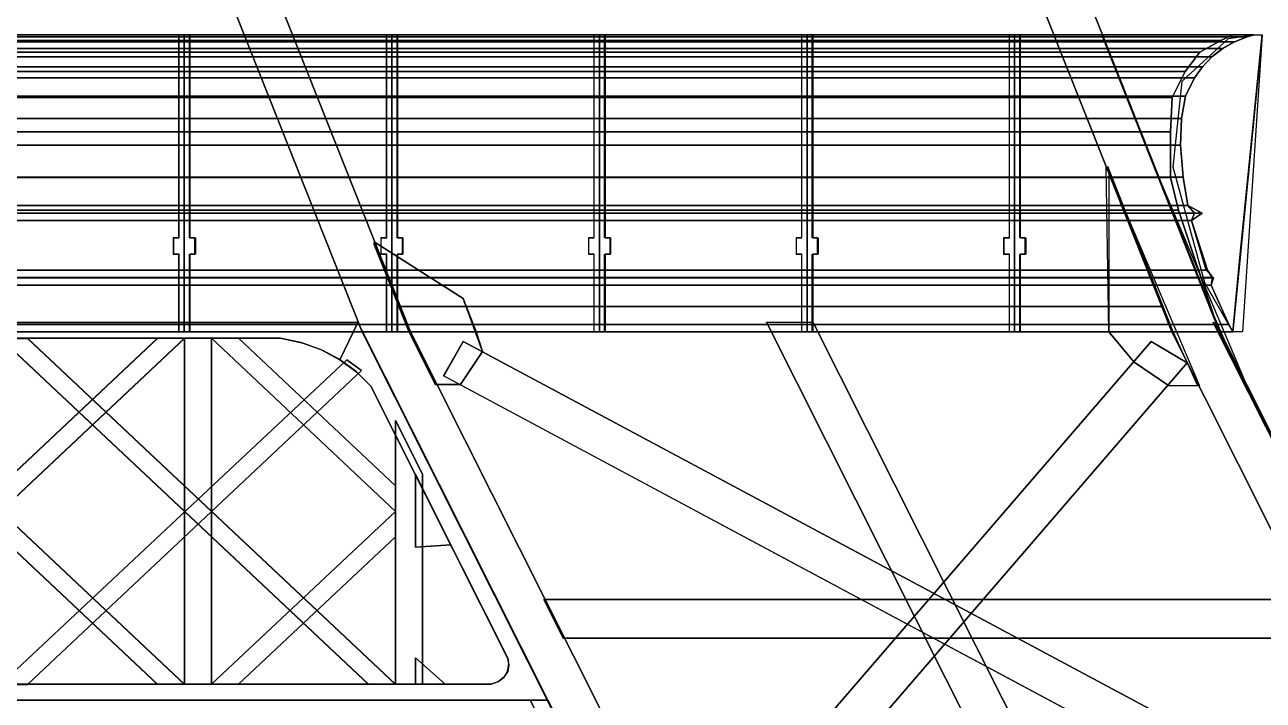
# Model space of a CAD drawing. Extents: x -24 to 24, y 14 to 139.
# Drawn here: x 4.89 to 13.92, y 30.34 to 35.27 of the extents above; entities that cross this region are included whole.
import ezdxf

# ---------------------------------------------------------------- set-up
doc = ezdxf.new("R2010")
doc.units = 0

msp = doc.modelspace()

# ---------------------------------------------------------------- linework, layer by layer
at = {"layer": 'sssss', "color": 253}
for points in [[(6.0148, 33.7153, -13.7687), (5.9755, 33.7153, -13.7687), (5.9755, 33.5978, -13.7571), (6.0148, 33.5978, -13.7571), (6.0148, 33.0315, -13.7028), (6.0936, 33.0317, -13.7029), (6.0936, 33.5978, -13.7571), (6.133, 33.5978, -13.7571), (6.133, 33.7153, -13.7687), (6.0936, 33.7153, -13.7687), (6.0936, 35.1969, -13.9163), (6.0148, 35.1969, -13.9163)], [(6.0972, 33.7153, 13.7687), (6.1366, 33.7153, 13.7687), (6.1366, 33.5978, 13.7571), (6.0972, 33.5978, 13.7571), (6.0972, 33.0315, 13.7028), (6.0184, 33.0317, 13.7029), (6.0184, 33.5978, 13.7571), (5.979, 33.5978, 13.7571), (5.979, 33.7153, 13.7687), (6.0184, 33.7153, 13.7687), (6.0184, 35.1969, 13.9163), (6.0972, 35.1969, 13.9163)], [(6.0559, 33.0315, 13.7028), (6.0559, 33.3874, 13.4993), (6.0559, 34.2324, 13.2677), (6.0559, 34.8591, 13.3342), (6.0559, 35.1704, 13.6727), (6.0559, 35.1969, 13.8556), (6.0559, 35.1969, 13.9164)], [(6.0561, 33.0315, -13.7028), (6.0561, 33.3874, -13.4993), (6.0561, 34.2324, -13.2677), (6.0561, 34.8591, -13.3342), (6.0561, 35.1704, -13.6727), (6.0561, 35.1968, -13.8556), (6.0561, 35.1968, -13.9164)], [(7.5288, 33.7153, -13.7687), (7.4895, 33.7153, -13.7687), (7.4895, 33.5978, -13.7571), (7.5288, 33.5978, -13.7571), (7.5288, 33.0315, -13.7028), (7.6076, 33.0317, -13.7029), (7.6076, 33.5978, -13.7571), (7.647, 33.5978, -13.7571), (7.647, 33.7153, -13.7687), (7.6076, 33.7153, -13.7687), (7.6076, 35.1969, -13.9163), (7.5288, 35.1969, -13.9163)], [(7.6112, 33.7153, 13.7687), (7.6506, 33.7153, 13.7687), (7.6506, 33.5978, 13.7571), (7.6112, 33.5978, 13.7571), (7.6112, 33.0315, 13.7028), (7.5324, 33.0317, 13.7029), (7.5324, 33.5978, 13.7571), (7.493, 33.5978, 13.7571), (7.493, 33.7153, 13.7687), (7.5324, 33.7153, 13.7687), (7.5324, 35.1969, 13.9163), (7.6112, 35.1969, 13.9163)], [(7.5699, 33.0315, 13.7028), (7.5699, 33.3874, 13.4993), (7.5699, 34.2324, 13.2677), (7.5699, 34.8591, 13.3342), (7.5699, 35.1704, 13.6727), (7.5699, 35.1969, 13.8556), (7.5699, 35.1969, 13.9164)], [(7.5701, 33.0315, -13.7028), (7.5701, 33.3874, -13.4993), (7.5701, 34.2324, -13.2677), (7.5701, 34.8591, -13.3342), (7.5701, 35.1704, -13.6727), (7.5701, 35.1968, -13.8556), (7.5701, 35.1968, -13.9164)], [(9.0428, 33.7153, -13.7687), (9.0035, 33.7153, -13.7687), (9.0035, 33.5978, -13.7571), (9.0428, 33.5978, -13.7571), (9.0428, 33.0315, -13.7028), (9.1216, 33.0317, -13.7029), (9.1216, 33.5978, -13.7571), (9.161, 33.5978, -13.7571), (9.161, 33.7153, -13.7687), (9.1216, 33.7153, -13.7687), (9.1216, 35.1969, -13.9163), (9.0428, 35.1969, -13.9163)], [(9.1252, 33.7153, 13.7687), (9.1646, 33.7153, 13.7687), (9.1646, 33.5978, 13.7571), (9.1252, 33.5978, 13.7571), (9.1252, 33.0315, 13.7028), (9.0464, 33.0317, 13.7029), (9.0464, 33.5978, 13.7571), (9.007, 33.5978, 13.7571), (9.007, 33.7153, 13.7687), (9.0464, 33.7153, 13.7687), (9.0464, 35.1969, 13.9163), (9.1252, 35.1969, 13.9163)], [(9.0839, 33.0315, 13.7028), (9.0839, 33.3874, 13.4993), (9.0839, 34.2324, 13.2677), (9.0839, 34.8591, 13.3342), (9.0839, 35.1704, 13.6727), (9.0839, 35.1969, 13.8556), (9.0839, 35.1969, 13.9164)], [(9.0841, 33.0315, -13.7028), (9.0841, 33.3874, -13.4993), (9.0841, 34.2324, -13.2677), (9.0841, 34.8591, -13.3342), (9.0841, 35.1704, -13.6727), (9.0841, 35.1968, -13.8556), (9.0841, 35.1968, -13.9164)], [(10.5568, 33.7153, -13.7687), (10.5175, 33.7153, -13.7687), (10.5175, 33.5978, -13.7571), (10.5568, 33.5978, -13.7571), (10.5568, 33.0315, -13.7028), (10.6356, 33.0317, -13.7029), (10.6356, 33.5978, -13.7571), (10.675, 33.5978, -13.7571), (10.675, 33.7153, -13.7687), (10.6356, 33.7153, -13.7687), (10.6356, 35.1969, -13.9163), (10.5568, 35.1969, -13.9163)], [(10.6392, 33.7153, 13.7687), (10.6786, 33.7153, 13.7687), (10.6786, 33.5978, 13.7571), (10.6392, 33.5978, 13.7571), (10.6392, 33.0315, 13.7028), (10.5604, 33.0317, 13.7029), (10.5604, 33.5978, 13.7571), (10.521, 33.5978, 13.7571), (10.521, 33.7153, 13.7687), (10.5604, 33.7153, 13.7687), (10.5604, 35.1969, 13.9163), (10.6392, 35.1969, 13.9163)], [(10.5979, 33.0315, 13.7028), (10.5979, 33.3874, 13.4993), (10.5979, 34.2324, 13.2677), (10.5979, 34.8591, 13.3342), (10.5979, 35.1704, 13.6727), (10.5979, 35.1969, 13.8556), (10.5979, 35.1969, 13.9164)], [(10.5981, 33.0315, -13.7028), (10.5981, 33.3874, -13.4993), (10.5981, 34.2324, -13.2677), (10.5981, 34.8591, -13.3342), (10.5981, 35.1704, -13.6727), (10.5981, 35.1968, -13.8556), (10.5981, 35.1968, -13.9164)], [(12.0708, 33.7153, -13.7687), (12.0315, 33.7153, -13.7687), (12.0315, 33.5978, -13.7571), (12.0708, 33.5978, -13.7571), (12.0708, 33.0315, -13.7028), (12.1496, 33.0317, -13.7029), (12.1496, 33.5978, -13.7571), (12.189, 33.5978, -13.7571), (12.189, 33.7153, -13.7687), (12.1496, 33.7153, -13.7687), (12.1496, 35.1969, -13.9163), (12.0708, 35.1969, -13.9163)], [(12.1532, 33.7153, 13.7687), (12.1926, 33.7153, 13.7687), (12.1926, 33.5978, 13.7571), (12.1532, 33.5978, 13.7571), (12.1532, 33.0315, 13.7028), (12.0744, 33.0317, 13.7029), (12.0744, 33.5978, 13.7571), (12.035, 33.5978, 13.7571), (12.035, 33.7153, 13.7687), (12.0744, 33.7153, 13.7687), (12.0744, 35.1969, 13.9163), (12.1532, 35.1969, 13.9163)], [(12.1119, 33.0315, 13.7028), (12.1119, 33.3874, 13.4993), (12.1119, 34.2324, 13.2677), (12.1119, 34.8591, 13.3342), (12.1119, 35.1704, 13.6727), (12.1119, 35.1969, 13.8556), (12.1119, 35.1969, 13.9164)], [(12.1121, 33.0315, -13.7028), (12.1121, 33.3874, -13.4993), (12.1121, 34.2324, -13.2677), (12.1121, 34.8591, -13.3342), (12.1121, 35.1704, -13.6727), (12.1121, 35.1968, -13.8556), (12.1121, 35.1968, -13.9164)], [(13.424, 33.8972, -13.4804), (13.3739, 33.9512, -13.3747), (13.3419, 34.1599, -13.3421), (13.3213, 34.3931, -13.3214), (13.3287, 34.5876, -13.3289), (13.3582, 34.7503, -13.3585), (13.4232, 34.8843, -13.4232), (13.4815, 34.9648, -13.4817), (13.5507, 35.0362, -13.5508), (13.6291, 35.0973, -13.629), (13.7154, 35.1467, -13.7157), (13.8078, 35.1834, -13.8079), (13.8556, 35.1969, -13.8558), (13.7028, 35.1969, -13.7012), (13.6163, 35.1548, -13.6165), (13.4618, 35.0716, -13.462), (13.3548, 34.929, -13.355), (13.2597, 34.7389, -13.2599), (13.2479, 34.4894, -13.248), (13.2479, 34.1566, -13.248), (13.3073, 33.919, -13.3075), (13.6044, 33.0315, -13.6042), (13.7028, 33.0315, -13.703), (13.6751, 33.0845, -13.674), (13.5455, 33.3708, -13.5457), (13.5632, 33.4259, -13.5539), (13.5077, 33.4806, -13.5189), (13.4016, 33.843, -13.402)], [(13.3419, 34.1599, 13.3421), (13.3213, 34.3931, 13.3214), (13.3287, 34.5876, 13.3289), (13.3582, 34.7503, 13.3585), (13.4232, 34.8843, 13.4232), (13.4815, 34.9648, 13.4817), (13.5507, 35.0362, 13.5508), (13.6291, 35.0973, 13.629), (13.7154, 35.1467, 13.7157), (13.8078, 35.1834, 13.8079), (13.8556, 35.1969, 13.8558), (13.7028, 35.1969, 13.7012), (13.6163, 35.1548, 13.6165), (13.4618, 35.0716, 13.462), (13.3548, 34.929, 13.355), (13.2597, 34.7389, 13.2599), (13.2479, 34.4894, 13.248), (13.2479, 34.1566, 13.248), (13.3073, 33.919, 13.3075), (13.6044, 33.0315, 13.6042), (13.7028, 33.0315, 13.703), (13.6751, 33.0845, 13.674), (13.5455, 33.3708, 13.5457), (13.5632, 33.4259, 13.5539), (13.5077, 33.4806, 13.5189), (13.4016, 33.843, 13.402), (13.424, 33.8972, 13.4804), (13.3739, 33.9512, 13.3747)], [(13.3419, 34.1599, 0), (13.3213, 34.3931, 0), (13.3287, 34.5876, 0), (13.3582, 34.7503, 0), (13.4232, 34.8843, 0), (13.4815, 34.9648, 0), (13.5507, 35.0362, 0), (13.6291, 35.0973, 0), (13.7154, 35.1467, 0), (13.8078, 35.1834, 0), (13.8556, 35.1969, 0), (13.7028, 35.1969, 0), (13.6163, 35.1548, 0), (13.4618, 35.0716, 0), (13.3548, 34.929, 0), (13.2597, 34.7389, 0), (13.2479, 34.4894, 0), (13.2479, 34.1566, 0), (13.3073, 33.919, 0), (13.6044, 33.0315, 0), (13.7028, 33.0315, 0), (13.6751, 33.0845, 0), (13.5455, 33.3708, 0), (13.5632, 33.4259, 0), (13.5077, 33.4806, 0), (13.4016, 33.843, 0), (13.424, 33.8972, 0), (13.3739, 33.9512, 0)], [(13.424, 33.8972, 0), (13.4016, 33.843, 0), (13.5077, 33.4806, 0), (13.5632, 33.4259, 0), (13.5455, 33.3708, 0), (13.6751, 33.0845, 0), (13.7028, 33.0315, 0), (13.6044, 33.0315, 0), (13.3073, 33.919, 0), (13.2479, 34.1566, 0), (13.2479, 34.4894, 0), (13.2597, 34.7389, 0), (13.3548, 34.929, 0), (13.4618, 35.0716, 0), (13.6163, 35.1548, 0), (13.7028, 35.1969, 0), (13.8556, 35.1969, 0), (13.8078, 35.1834, 0), (13.7154, 35.1467, 0), (13.6291, 35.0973, 0), (13.5507, 35.0362, 0), (13.4815, 34.9648, 0), (13.4232, 34.8843, 0), (13.3582, 34.7503, 0), (13.3287, 34.5876, 0), (13.3213, 34.3931, 0), (13.3419, 34.1599, 0), (13.3739, 33.9512, 0)], [(13.4804, 33.8972, 13.424), (13.3747, 33.9512, 13.3739), (13.3421, 34.1599, 13.3419), (13.3214, 34.3931, 13.3213), (13.3289, 34.5877, 13.3287), (13.3585, 34.7503, 13.3582), (13.4232, 34.8843, 13.4232), (13.4817, 34.9648, 13.4815), (13.5508, 35.0362, 13.5507), (13.629, 35.0973, 13.6291), (13.7157, 35.1467, 13.7154), (13.8079, 35.1834, 13.8078), (13.8558, 35.1969, 13.8556), (13.7012, 35.1969, 13.7028), (13.6165, 35.1548, 13.6163), (13.462, 35.0716, 13.4618), (13.355, 34.929, 13.3548), (13.2599, 34.7389, 13.2597), (13.248, 34.4894, 13.2479), (13.248, 34.1566, 13.2479), (13.3075, 33.919, 13.3073), (13.6042, 33.0315, 13.6044), (13.703, 33.0315, 13.7028), (13.674, 33.0845, 13.6751), (13.5457, 33.3708, 13.5455), (13.5539, 33.426, 13.5632), (13.5189, 33.4806, 13.5077), (13.4019, 33.843, 13.4016)], [(13.3421, 34.1599, -13.3419), (13.3214, 34.3931, -13.3213), (13.3289, 34.5876, -13.3287), (13.3585, 34.7503, -13.3582), (13.4232, 34.8843, -13.4232), (13.4817, 34.9648, -13.4815), (13.5508, 35.0362, -13.5507), (13.629, 35.0973, -13.6291), (13.7157, 35.1466, -13.7154), (13.8079, 35.1834, -13.8078), (13.8558, 35.1968, -13.8556), (13.7012, 35.1968, -13.7028), (13.6165, 35.1548, -13.6163), (13.462, 35.0716, -13.4618), (13.355, 34.929, -13.3548), (13.2599, 34.7389, -13.2597), (13.248, 34.4894, -13.2479), (13.248, 34.1566, -13.2479), (13.3075, 33.919, -13.3073), (13.6042, 33.0315, -13.6044), (13.703, 33.0315, -13.7028), (13.674, 33.0845, -13.6751), (13.5457, 33.3708, -13.5455), (13.5539, 33.4259, -13.5632), (13.5189, 33.4806, -13.5077), (13.4019, 33.843, -13.4016), (13.4804, 33.8971, -13.424), (13.3747, 33.9512, -13.3739)], [(13.7028, 33.0315, -7.5699), (13.4993, 33.3874, -7.5699), (13.2677, 34.2324, -7.5699), (13.3342, 34.8591, -7.5699), (13.6727, 35.1704, -7.5699), (13.8556, 35.1969, -7.5699), (13.9164, 35.1969, -7.5699)], [(13.7028, 33.0315, -6.0559), (13.4993, 33.3874, -6.0559), (13.2677, 34.2324, -6.0559), (13.3342, 34.8591, -6.0559), (13.6727, 35.1704, -6.0559), (13.8556, 35.1969, -6.0559), (13.9164, 35.1969, -6.0559)], [(13.7028, 33.0315, -4.5419), (13.4993, 33.3874, -4.5419), (13.2677, 34.2324, -4.5419), (13.3342, 34.8591, -4.5419), (13.6727, 35.1704, -4.5419), (13.8556, 35.1969, -4.5419), (13.9164, 35.1969, -4.5419)], [(13.7028, 33.0315, -3.0279), (13.4993, 33.3874, -3.0279), (13.2677, 34.2324, -3.0279), (13.3342, 34.8591, -3.0279), (13.6727, 35.1704, -3.0279), (13.8556, 35.1969, -3.0279), (13.9164, 35.1969, -3.0279)], [(13.7028, 33.0315, -1.5139), (13.4993, 33.3874, -1.5139), (13.2677, 34.2324, -1.5139), (13.3342, 34.8591, -1.5139), (13.6727, 35.1704, -1.5139), (13.8556, 35.1969, -1.5139), (13.9164, 35.1969, -1.5139)], [(13.7028, 33.0315, 0.0001), (13.4993, 33.3874, 0.0001), (13.2677, 34.2324, 0.0001), (13.3342, 34.8591, 0.0001), (13.6727, 35.1704, 0.0001), (13.8556, 35.1969, 0.0001), (13.9164, 35.1969, 0.0001)], [(13.7028, 33.0315, 1.5141), (13.4993, 33.3874, 1.5141), (13.2677, 34.2324, 1.5141), (13.3342, 34.8591, 1.5141), (13.6727, 35.1704, 1.5141), (13.8556, 35.1969, 1.5141), (13.9164, 35.1969, 1.5141)], [(13.7028, 33.0315, 3.0281), (13.4993, 33.3874, 3.0281), (13.2677, 34.2324, 3.0281), (13.3342, 34.8591, 3.0281), (13.6727, 35.1704, 3.0281), (13.8556, 35.1969, 3.0281), (13.9164, 35.1969, 3.0281)], [(13.7028, 33.0315, 4.5421), (13.4993, 33.3874, 4.5421), (13.2677, 34.2324, 4.5421), (13.3342, 34.8591, 4.5421), (13.6727, 35.1704, 4.5421), (13.8556, 35.1969, 4.5421), (13.9164, 35.1969, 4.5421)], [(13.7028, 33.0315, 6.0561), (13.4993, 33.3874, 6.0561), (13.2677, 34.2324, 6.0561), (13.3342, 34.8591, 6.0561), (13.6727, 35.1704, 6.0561), (13.8556, 35.1969, 6.0561), (13.9164, 35.1969, 6.0561)], [(13.7028, 33.0315, 7.5701), (13.4993, 33.3874, 7.5701), (13.2677, 34.2324, 7.5701), (13.3342, 34.8591, 7.5701), (13.6727, 35.1704, 7.5701), (13.8556, 35.1969, 7.5701), (13.9164, 35.1969, 7.5701)], [(13.7028, 33.0315, 9.0841), (13.4993, 33.3874, 9.0841), (13.2677, 34.2324, 9.0841), (13.3342, 34.8591, 9.0841), (13.6727, 35.1704, 9.0841), (13.8556, 35.1969, 9.0841), (13.9164, 35.1969, 9.0841)], [(13.7028, 33.0315, 10.5981), (13.4993, 33.3874, 10.5981), (13.2677, 34.2324, 10.5981), (13.3342, 34.8591, 10.5981), (13.6727, 35.1704, 10.5981), (13.8556, 35.1969, 10.5981), (13.9164, 35.1969, 10.5981)], [(13.7028, 33.0315, 12.1121), (13.4993, 33.3874, 12.1121), (13.2677, 34.2324, 12.1121), (13.3342, 34.8591, 12.1121), (13.6727, 35.1704, 12.1121), (13.8556, 35.1969, 12.1121), (13.9164, 35.1969, 12.1121)], [(13.7028, 33.0315, -12.1119), (13.4993, 33.3874, -12.1119), (13.2677, 34.2324, -12.1119), (13.3342, 34.8591, -12.1119), (13.6727, 35.1704, -12.1119), (13.8556, 35.1969, -12.1119), (13.9164, 35.1969, -12.1119)], [(13.7028, 33.0315, -10.5979), (13.4993, 33.3874, -10.5979), (13.2677, 34.2324, -10.5979), (13.3342, 34.8591, -10.5979), (13.6727, 35.1704, -10.5979), (13.8556, 35.1969, -10.5979), (13.9164, 35.1969, -10.5979)], [(13.7028, 33.0315, -9.0839), (13.4993, 33.3874, -9.0839), (13.2677, 34.2324, -9.0839), (13.3342, 34.8591, -9.0839), (13.6727, 35.1704, -9.0839), (13.8556, 35.1969, -9.0839), (13.9164, 35.1969, -9.0839)], [(13.7687, 33.7153, 10.5568), (13.7687, 33.7153, 10.5175), (13.7571, 33.5978, 10.5175), (13.7571, 33.5978, 10.5568), (13.7028, 33.0315, 10.5568), (13.7029, 33.0317, 10.6356), (13.7571, 33.5978, 10.6356), (13.7571, 33.5978, 10.675), (13.7687, 33.7153, 10.675), (13.7687, 33.7153, 10.6356), (13.9163, 35.1969, 10.6356), (13.9163, 35.1969, 10.5568)], [(13.7687, 33.7153, 12.0708), (13.7687, 33.7153, 12.0315), (13.7571, 33.5978, 12.0315), (13.7571, 33.5978, 12.0708), (13.7028, 33.0315, 12.0708), (13.7029, 33.0317, 12.1496), (13.7571, 33.5978, 12.1496), (13.7571, 33.5978, 12.189), (13.7687, 33.7153, 12.189), (13.7687, 33.7153, 12.1496), (13.9163, 35.1969, 12.1496), (13.9163, 35.1969, 12.0708)], [(13.7687, 33.7153, -7.6112), (13.7687, 33.7153, -7.6506), (13.7571, 33.5978, -7.6506), (13.7571, 33.5978, -7.6112), (13.7028, 33.0315, -7.6112), (13.7029, 33.0317, -7.5324), (13.7571, 33.5978, -7.5324), (13.7571, 33.5978, -7.493), (13.7687, 33.7153, -7.493), (13.7687, 33.7153, -7.5324), (13.9163, 35.1969, -7.5324), (13.9163, 35.1969, -7.6112)], [(13.7687, 33.7153, -6.0972), (13.7687, 33.7153, -6.1366), (13.7571, 33.5978, -6.1366), (13.7571, 33.5978, -6.0972), (13.7028, 33.0315, -6.0972), (13.7029, 33.0317, -6.0184), (13.7571, 33.5978, -6.0184), (13.7571, 33.5978, -5.979), (13.7687, 33.7153, -5.979), (13.7687, 33.7153, -6.0184), (13.9163, 35.1969, -6.0184), (13.9163, 35.1969, -6.0972)], [(13.7687, 33.7153, -4.5832), (13.7687, 33.7153, -4.6226), (13.7571, 33.5978, -4.6226), (13.7571, 33.5978, -4.5832), (13.7028, 33.0315, -4.5832), (13.7029, 33.0317, -4.5044), (13.7571, 33.5978, -4.5044), (13.7571, 33.5978, -4.465), (13.7687, 33.7153, -4.465), (13.7687, 33.7153, -4.5044), (13.9163, 35.1969, -4.5044), (13.9163, 35.1969, -4.5832)], [(13.7687, 33.7153, -3.0692), (13.7687, 33.7153, -3.1085), (13.7571, 33.5978, -3.1085), (13.7571, 33.5978, -3.0692), (13.7028, 33.0315, -3.0692), (13.7029, 33.0317, -2.9904), (13.7571, 33.5978, -2.9904), (13.7571, 33.5978, -2.951), (13.7687, 33.7153, -2.951), (13.7687, 33.7153, -2.9904), (13.9163, 35.1969, -2.9904), (13.9163, 35.1969, -3.0692)], [(13.7687, 33.7153, -1.5552), (13.7687, 33.7153, -1.5945), (13.7571, 33.5978, -1.5945), (13.7571, 33.5978, -1.5552), (13.7028, 33.0315, -1.5552), (13.7029, 33.0317, -1.4764), (13.7571, 33.5978, -1.4764), (13.7571, 33.5978, -1.437), (13.7687, 33.7153, -1.437), (13.7687, 33.7153, -1.4764), (13.9163, 35.1969, -1.4764), (13.9163, 35.1969, -1.5552)], [(13.7687, 33.7153, -0.0412), (13.7687, 33.7153, -0.0805), (13.7571, 33.5978, -0.0805), (13.7571, 33.5978, -0.0412), (13.7028, 33.0315, -0.0412), (13.7029, 33.0317, 0.0376), (13.7571, 33.5978, 0.0376), (13.7571, 33.5978, 0.077), (13.7687, 33.7153, 0.077), (13.7687, 33.7153, 0.0376), (13.9163, 35.1969, 0.0376), (13.9163, 35.1969, -0.0412)], [(13.7687, 33.7153, 1.4728), (13.7687, 33.7153, 1.4335), (13.7571, 33.5978, 1.4335), (13.7571, 33.5978, 1.4728), (13.7028, 33.0315, 1.4728), (13.7029, 33.0317, 1.5516), (13.7571, 33.5978, 1.5516), (13.7571, 33.5978, 1.591), (13.7687, 33.7153, 1.591), (13.7687, 33.7153, 1.5516), (13.9163, 35.1969, 1.5516), (13.9163, 35.1969, 1.4728)], [(13.7687, 33.7153, 2.9868), (13.7687, 33.7153, 2.9475), (13.7571, 33.5978, 2.9475), (13.7571, 33.5978, 2.9868), (13.7028, 33.0315, 2.9868), (13.7029, 33.0317, 3.0656), (13.7571, 33.5978, 3.0656), (13.7571, 33.5978, 3.105), (13.7687, 33.7153, 3.105), (13.7687, 33.7153, 3.0656), (13.9163, 35.1969, 3.0656), (13.9163, 35.1969, 2.9868)], [(13.7687, 33.7153, 4.5008), (13.7687, 33.7153, 4.4615), (13.7571, 33.5978, 4.4615), (13.7571, 33.5978, 4.5008), (13.7028, 33.0315, 4.5008), (13.7029, 33.0317, 4.5796), (13.7571, 33.5978, 4.5796), (13.7571, 33.5978, 4.619), (13.7687, 33.7153, 4.619), (13.7687, 33.7153, 4.5796), (13.9163, 35.1969, 4.5796), (13.9163, 35.1969, 4.5008)], [(13.7687, 33.7153, 6.0148), (13.7687, 33.7153, 5.9755), (13.7571, 33.5978, 5.9755), (13.7571, 33.5978, 6.0148), (13.7028, 33.0315, 6.0148), (13.7029, 33.0317, 6.0936), (13.7571, 33.5978, 6.0936), (13.7571, 33.5978, 6.133), (13.7687, 33.7153, 6.133), (13.7687, 33.7153, 6.0936), (13.9163, 35.1969, 6.0936), (13.9163, 35.1969, 6.0148)], [(13.7687, 33.7153, 7.5288), (13.7687, 33.7153, 7.4895), (13.7571, 33.5978, 7.4895), (13.7571, 33.5978, 7.5288), (13.7028, 33.0315, 7.5288), (13.7029, 33.0317, 7.6076), (13.7571, 33.5978, 7.6076), (13.7571, 33.5978, 7.647), (13.7687, 33.7153, 7.647), (13.7687, 33.7153, 7.6076), (13.9163, 35.1969, 7.6076), (13.9163, 35.1969, 7.5288)], [(13.7687, 33.7153, 9.0428), (13.7687, 33.7153, 9.0035), (13.7571, 33.5978, 9.0035), (13.7571, 33.5978, 9.0428), (13.7028, 33.0315, 9.0428), (13.7029, 33.0317, 9.1216), (13.7571, 33.5978, 9.1216), (13.7571, 33.5978, 9.161), (13.7687, 33.7153, 9.161), (13.7687, 33.7153, 9.1216), (13.9163, 35.1969, 9.1216), (13.9163, 35.1969, 9.0428)], [(13.7687, 33.7153, -12.1532), (13.7687, 33.7153, -12.1926), (13.7571, 33.5978, -12.1926), (13.7571, 33.5978, -12.1532), (13.7028, 33.0315, -12.1532), (13.7029, 33.0317, -12.0744), (13.7571, 33.5978, -12.0744), (13.7571, 33.5978, -12.035), (13.7687, 33.7153, -12.035), (13.7687, 33.7153, -12.0744), (13.9163, 35.1969, -12.0744), (13.9163, 35.1969, -12.1532)], [(13.7687, 33.7153, -10.6392), (13.7687, 33.7153, -10.6786), (13.7571, 33.5978, -10.6786), (13.7571, 33.5978, -10.6392), (13.7028, 33.0315, -10.6392), (13.7029, 33.0317, -10.5604), (13.7571, 33.5978, -10.5604), (13.7571, 33.5978, -10.521), (13.7687, 33.7153, -10.521), (13.7687, 33.7153, -10.5604), (13.9163, 35.1969, -10.5604), (13.9163, 35.1969, -10.6392)], [(13.7687, 33.7153, -9.1252), (13.7687, 33.7153, -9.1646), (13.7571, 33.5978, -9.1646), (13.7571, 33.5978, -9.1252), (13.7028, 33.0315, -9.1252), (13.7029, 33.0317, -9.0464), (13.7571, 33.5978, -9.0464), (13.7571, 33.5978, -9.007), (13.7687, 33.7153, -9.007), (13.7687, 33.7153, -9.0464), (13.9163, 35.1969, -9.0464), (13.9163, 35.1969, -9.1252)], [(13.4598, 32.6377, 13.8051), (13.235, 32.6385, 13.8047), (12.9847, 32.8092, 13.7188), (12.7988, 33.0315, 13.6077), (12.7804, 34.238, 13.129)], [(13.2688, 33.0312, -13.6072), (12.7904, 34.238, -13.129), (12.7988, 34.2, -13.1441), (12.7988, 33.0315, -13.6077), (12.9847, 32.8092, -13.7188), (13.235, 32.6384, -13.8047), (13.4472, 32.6377, -13.8051)], [(13.6072, 33.0312, 13.2688), (13.129, 34.238, 12.7904), (13.1441, 34.2, 12.7988), (13.6077, 33.0315, 12.7988), (13.7188, 32.8092, 12.9847), (13.8047, 32.6385, 13.235), (13.8051, 32.6377, 13.4472)], [(13.8051, 32.6377, -13.4598), (13.8047, 32.6384, -13.235), (13.7188, 32.8092, -12.9847), (13.6077, 33.0315, -12.7988), (13.129, 34.238, -12.7804)], [(7.4416, 33.6881, -13.3471), (7.4396, 33.6708, -13.354), (7.6932, 33.0315, -13.6077), (7.8865, 32.647, -13.801), (8.0697, 32.647, -13.801), (8.2317, 32.8883, -13.6797), (8.0894, 33.2736, -13.5116)], [(8.2317, 32.8883, 13.6797), (8.0697, 32.647, 13.801), (7.897, 32.647, 13.801), (7.7038, 33.0315, 13.6077), (7.4416, 33.6882, 13.3471), (8.0894, 33.2737, 13.5116), (8.1855, 33.0315, 13.6077)], [(13.3471, 33.6882, 7.4416), (13.354, 33.6708, 7.4396), (13.6077, 33.0315, 7.6932), (13.801, 32.647, 7.8865), (13.801, 32.647, 8.0697), (13.6797, 32.8883, 8.2317), (13.5116, 33.2737, 8.0894)], [(13.6797, 32.8883, -8.2317), (13.801, 32.647, -8.0697), (13.801, 32.647, -7.897), (13.6077, 33.0315, -7.7038), (13.3471, 33.6881, -7.4416), (13.5116, 33.2736, -8.0894), (13.6077, 33.0315, -8.1855)], [(-8.2943, 30.4599, -14.8983), (-8.3477, 30.4793, -14.8885), (-8.3881, 30.5117, -14.8722), (-8.4142, 30.5535, -14.8512), (-8.4237, 30.6085, -14.8236), (-8.4154, 30.6491, -14.8032), (-7.4171, 32.6356, -13.8047), (-7.307, 32.7439, -13.7503), (-7.1845, 32.832, -13.706), (-7.0617, 32.8966, -13.6735), (-6.9083, 32.9519, -13.6458), (-6.7551, 32.9835, -13.6299), (6.7583, 32.9835, -13.6299), (6.9145, 32.9501, -13.6466), (7.0514, 32.9012, -13.6712), (7.1912, 32.8278, -13.7081), (7.3217, 33.1, -13.5713), (-7.322, 33.1, -13.5713), (-8.7073, 30.3438, -14.9566), (0, 30.3438, -14.9566), (0, 30.4599, -14.8983)], [(8.2943, 30.4599, 14.8983), (8.3477, 30.4793, 14.8885), (8.3881, 30.5117, 14.8722), (8.4142, 30.5535, 14.8512), (8.4237, 30.6085, 14.8236), (8.4154, 30.6491, 14.8032), (7.4171, 32.6356, 13.8047), (7.307, 32.7439, 13.7503), (7.1845, 32.832, 13.706), (7.0617, 32.8967, 13.6735), (6.9083, 32.9519, 13.6458), (6.7551, 32.9835, 13.6299), (-6.7583, 32.9835, 13.6299), (-6.9145, 32.9501, 13.6466), (-7.0514, 32.9012, 13.6712), (-7.1912, 32.8279, 13.7081), (-7.3217, 33.1, 13.5713), (7.322, 33.1, 13.5713), (8.7073, 30.3438, 14.9566), (0, 30.3438, 14.9566), (0, 30.4599, 14.8983)], [(7.3153, 32.7369, -13.7538), (7.4171, 32.6356, -13.8047), (8.4148, 30.6506, -14.8024), (8.4238, 30.6007, -14.8275), (8.4146, 30.5545, -14.8507), (8.3895, 30.5133, -14.8714), (8.3487, 30.4799, -14.8882), (8.2943, 30.4599, -14.8983), (0, 30.4599, -14.8983), (0, 30.3438, -14.9566), (8.7073, 30.3438, -14.9566), (7.3217, 33.1, -13.5713), (7.1912, 32.8278, -13.7081)], [(14.8983, 30.4599, -8.2943), (14.8885, 30.4793, -8.3477), (14.8722, 30.5117, -8.3881), (14.8512, 30.5535, -8.4142), (14.8236, 30.6085, -8.4237), (14.8032, 30.6491, -8.4154), (13.8047, 32.6356, -7.4171), (13.7503, 32.7439, -7.307), (13.706, 32.832, -7.1845), (13.6735, 32.8967, -7.0617), (13.6458, 32.9519, -6.9083), (13.6299, 32.9835, -6.7551), (13.6299, 32.9835, 6.7583), (13.6466, 32.9501, 6.9145), (13.6713, 32.9012, 7.0514), (13.7081, 32.8279, 7.1912), (13.5713, 33.1, 7.3217), (13.5713, 33.1, -7.322), (14.9566, 30.3438, -8.7073), (14.9566, 30.3438, 0), (14.8983, 30.4599, 0)], [(13.7538, 32.7369, 7.3153), (13.8047, 32.6356, 7.4171), (14.8024, 30.6506, 8.4148), (14.8275, 30.6007, 8.4238), (14.8507, 30.5545, 8.4146), (14.8714, 30.5133, 8.3895), (14.8882, 30.4799, 8.3487), (14.8983, 30.4599, 8.2943), (14.8983, 30.4599, 0), (14.9566, 30.3438, 0), (14.9566, 30.3438, 8.7073), (13.5713, 33.1, 7.3217), (13.7081, 32.8279, 7.1912)], [(8.5776, 30.3438, -14.9565), (12.3245, 22.8905, -18.7033), (12.6358, 22.4431, -18.9282), (12.9238, 21.9561, -19.173), (8.707, 30.3439, -14.9565)], [(12.9238, 21.9562, 19.173), (12.6358, 22.4431, 18.9282), (12.3245, 22.8905, 18.7033), (8.5776, 30.3438, 14.9565), (8.707, 30.3439, 14.9565)]]:
    msp.add_polyline3d(points, close=True, dxfattribs=at)
for points in [[(7.7061, 33.0315, 13.6116), (7.353, 33.0315, 13.6116), (6.2597, 35.7874, 12.5181), (6.6128, 35.7874, 12.5181)], [(7.353, 33.0315, 13.6116), (7.353, 33.0315, 13.2585), (6.2597, 35.7874, 12.1649), (6.2597, 35.7874, 12.5181)], [(7.353, 33.0315, 13.2585), (7.7061, 33.0315, 13.2585), (6.6129, 35.7874, 12.1649), (6.2597, 35.7874, 12.1649)], [(6.2597, 35.7874, -12.5181), (7.353, 33.0315, -13.6116), (7.7061, 33.0315, -13.6116), (6.6128, 35.7874, -12.5181)], [(6.2597, 35.7874, -12.1649), (7.353, 33.0315, -13.2585), (7.353, 33.0315, -13.6116), (6.2597, 35.7874, -12.5181)], [(6.6129, 35.7874, -12.1649), (7.7061, 33.0315, -13.2585), (7.353, 33.0315, -13.2585), (6.2597, 35.7874, -12.1649)], [(7.7061, 33.0315, 13.2585), (7.7061, 33.0315, 13.6116), (6.6128, 35.7874, 12.5181), (6.6129, 35.7874, 12.1649)], [(6.6128, 35.7874, -12.5181), (7.7061, 33.0315, -13.6116), (7.7061, 33.0315, -13.2585), (6.6129, 35.7874, -12.1649)], [(12.1649, 35.7874, 6.2597), (13.2585, 33.0315, 7.353), (13.6116, 33.0315, 7.353), (12.5181, 35.7874, 6.2597)], [(12.5181, 35.7874, 6.6128), (13.6116, 33.0315, 7.7061), (13.2585, 33.0315, 7.7061), (12.1649, 35.7874, 6.6129)], [(12.1649, 35.7874, 6.6129), (13.2585, 33.0315, 7.7061), (13.2585, 33.0315, 7.353), (12.1649, 35.7874, 6.2597)], [(13.6116, 33.0315, -7.353), (13.2585, 33.0315, -7.353), (12.1649, 35.7874, -6.2597), (12.5181, 35.7874, -6.2597)], [(13.2585, 33.0315, -7.7061), (13.6116, 33.0315, -7.7061), (12.5181, 35.7874, -6.6128), (12.1649, 35.7874, -6.6129)], [(13.2585, 33.0315, -7.353), (13.2585, 33.0315, -7.7061), (12.1649, 35.7874, -6.6129), (12.1649, 35.7874, -6.2597)], [(13.2585, 33.0315, 13.6116), (13.2585, 33.0315, 13.2585), (12.165, 35.7874, 12.165), (12.165, 35.7874, 12.5182)], [(13.2585, 33.0315, 13.2585), (13.6116, 33.0315, 13.2585), (12.5182, 35.7874, 12.165), (12.165, 35.7874, 12.165)], [(13.6116, 33.0315, 13.6116), (13.2585, 33.0315, 13.6116), (12.165, 35.7874, 12.5182), (12.5182, 35.7874, 12.5182)], [(13.6116, 33.0315, -13.2585), (13.2585, 33.0315, -13.2585), (12.165, 35.7874, -12.165), (12.5182, 35.7874, -12.165)], [(13.2585, 33.0315, -13.2585), (13.2585, 33.0315, -13.6116), (12.165, 35.7874, -12.5182), (12.165, 35.7874, -12.165)], [(13.2585, 33.0315, -13.6116), (13.6116, 33.0315, -13.6116), (12.5182, 35.7874, -12.5182), (12.165, 35.7874, -12.5182)], [(12.5181, 35.7874, 6.2597), (13.6116, 33.0315, 7.353), (13.6116, 33.0315, 7.7061), (12.5181, 35.7874, 6.6128)], [(13.6116, 33.0315, -7.7061), (13.6116, 33.0315, -7.353), (12.5181, 35.7874, -6.2597), (12.5181, 35.7874, -6.6128)], [(13.6116, 33.0315, 13.2585), (13.6116, 33.0315, 13.6116), (12.5182, 35.7874, 12.5182), (12.5182, 35.7874, 12.165)], [(13.6116, 33.0315, -13.6116), (13.6116, 33.0315, -13.2585), (12.5182, 35.7874, -12.165), (12.5182, 35.7874, -12.5182)], [(13.6165, 35.1548, 13.6163), (13.7012, 35.1969, 13.7028), (0, 35.1969, 13.7028), (0, 35.1548, 13.6163)], [(13.7012, 35.1969, 13.7028), (13.8558, 35.1969, 13.8556), (0, 35.1969, 13.8556), (0, 35.1969, 13.7028)], [(13.8558, 35.1969, 13.8556), (13.8079, 35.1834, 13.8078), (0, 35.1834, 13.8078), (0, 35.1969, 13.8556)], [(0, 35.1834, -13.8078), (13.8079, 35.1834, -13.8078), (13.8558, 35.1968, -13.8556), (0, 35.1968, -13.8556)], [(0, 35.1968, -13.8556), (13.8558, 35.1968, -13.8556), (13.7012, 35.1968, -13.7028), (0, 35.1968, -13.7028)], [(0, 35.1968, -13.7028), (13.7012, 35.1968, -13.7028), (13.6165, 35.1548, -13.6163), (0, 35.1548, -13.6163)], [(0, 35.1466, -13.7154), (13.7157, 35.1466, -13.7154), (13.8079, 35.1834, -13.8078), (0, 35.1834, -13.8078)], [(13.8079, 35.1834, 13.8078), (13.7157, 35.1467, 13.7154), (0, 35.1467, 13.7154), (0, 35.1834, 13.8078)], [(0, 35.1548, -13.6163), (13.6165, 35.1548, -13.6163), (13.462, 35.0716, -13.4618), (0, 35.0716, -13.4618)], [(13.462, 35.0716, 13.4618), (13.6165, 35.1548, 13.6163), (0, 35.1548, 13.6163), (0, 35.0716, 13.4618)], [(13.7157, 35.1467, 13.7154), (13.629, 35.0973, 13.6291), (0, 35.0973, 13.6291), (0, 35.1467, 13.7154)], [(0, 35.0973, -13.6291), (13.629, 35.0973, -13.6291), (13.7157, 35.1466, -13.7154), (0, 35.1466, -13.7154)], [(13.916, 35.1969, -13.9162), (13.7741, 33.0315, -13.7743), (13.6071, 33.0315, -13.6072), (12.7483, 35.1969, -12.7485)], [(13.9162, 35.1969, 13.916), (13.7743, 33.0315, 13.7741), (13.6072, 33.0315, 13.6071), (12.7485, 35.1969, 12.7483)], [(13.4618, 35.0716, -13.462), (13.6163, 35.1548, -13.6165), (13.6163, 35.1548), (13.4618, 35.0716)], [(13.6163, 35.1548), (13.6163, 35.1548, 13.6165), (13.4618, 35.0716, 13.462), (13.4618, 35.0716)], [(13.6163, 35.1548, -13.6165), (13.7028, 35.1969, -13.7012), (13.7028, 35.1969), (13.6163, 35.1548)], [(13.7028, 35.1969), (13.7028, 35.1969, 13.7012), (13.6163, 35.1548, 13.6165), (13.6163, 35.1548)], [(13.7154, 35.1467, -13.7157), (13.6291, 35.0973, -13.629), (13.6291, 35.0973), (13.7154, 35.1467)], [(13.6291, 35.0973), (13.6291, 35.0973, 13.629), (13.7154, 35.1467, 13.7157), (13.7154, 35.1467)], [(13.7028, 35.1969, -13.7012), (13.8556, 35.1969, -13.8558), (13.8556, 35.1969), (13.7028, 35.1969)], [(13.8556, 35.1969), (13.8556, 35.1969, 13.8558), (13.7028, 35.1969, 13.7012), (13.7028, 35.1969)], [(13.8078, 35.1834, -13.8079), (13.7154, 35.1467, -13.7157), (13.7154, 35.1467), (13.8078, 35.1834)], [(13.7154, 35.1467), (13.7154, 35.1467, 13.7157), (13.8078, 35.1834, 13.8079), (13.8078, 35.1834)], [(13.8556, 35.1969, -13.8558), (13.8078, 35.1834, -13.8079), (13.8078, 35.1834), (13.8556, 35.1969)], [(13.8078, 35.1834), (13.8078, 35.1834, 13.8079), (13.8556, 35.1969, 13.8558), (13.8556, 35.1969)], [(0, 35.0362, -13.5507), (13.5508, 35.0362, -13.5507), (13.629, 35.0973, -13.6291), (0, 35.0973, -13.6291)], [(13.629, 35.0973, 13.6291), (13.5508, 35.0362, 13.5507), (0, 35.0362, 13.5507), (0, 35.0973, 13.6291)], [(0, 35.0716, -13.4618), (13.462, 35.0716, -13.4618), (13.355, 34.929, -13.3548), (0, 34.929, -13.3548)], [(13.355, 34.929, 13.3548), (13.462, 35.0716, 13.4618), (0, 35.0716, 13.4618), (0, 34.929, 13.3548)], [(13.3548, 34.929, -13.355), (13.4618, 35.0716, -13.462), (13.4618, 35.0716), (13.3548, 34.929)], [(13.4618, 35.0716), (13.4618, 35.0716, 13.462), (13.3548, 34.929, 13.355), (13.3548, 34.929)], [(13.6291, 35.0973, -13.629), (13.5507, 35.0362, -13.5508), (13.5507, 35.0362), (13.6291, 35.0973)], [(13.5507, 35.0362), (13.5507, 35.0362, 13.5508), (13.6291, 35.0973, 13.629), (13.6291, 35.0973)], [(0, 34.9648, -13.4815), (13.4817, 34.9648, -13.4815), (13.5508, 35.0362, -13.5507), (0, 35.0362, -13.5507)], [(13.5508, 35.0362, 13.5507), (13.4817, 34.9648, 13.4815), (0, 34.9648, 13.4815), (0, 35.0362, 13.5507)], [(0, 34.8843, -13.4232), (13.4232, 34.8843, -13.4232), (13.4817, 34.9648, -13.4815), (0, 34.9648, -13.4815)], [(13.4817, 34.9648, 13.4815), (13.4232, 34.8843, 13.4232), (0, 34.8843, 13.4232), (0, 34.9648, 13.4815)], [(13.4815, 34.9648, -13.4817), (13.4232, 34.8843, -13.4232), (13.4232, 34.8843), (13.4815, 34.9648)], [(13.4232, 34.8843), (13.4232, 34.8843, 13.4232), (13.4815, 34.9648, 13.4817), (13.4815, 34.9648)], [(13.5507, 35.0362, -13.5508), (13.4815, 34.9648, -13.4817), (13.4815, 34.9648), (13.5507, 35.0362)], [(13.4815, 34.9648), (13.4815, 34.9648, 13.4817), (13.5507, 35.0362, 13.5508), (13.5507, 35.0362)], [(0, 34.929, -13.3548), (13.355, 34.929, -13.3548), (13.2599, 34.7389, -13.2597), (0, 34.7389, -13.2597)], [(13.2599, 34.7389, 13.2597), (13.355, 34.929, 13.3548), (0, 34.929, 13.3548), (0, 34.7389, 13.2597)], [(0, 34.7503, -13.3582), (13.3585, 34.7503, -13.3582), (13.4232, 34.8843, -13.4232), (0, 34.8843, -13.4232)], [(13.4232, 34.8843, 13.4232), (13.3585, 34.7503, 13.3582), (0, 34.7503, 13.3582), (0, 34.8843, 13.4232)], [(13.2597, 34.7389, -13.2599), (13.3548, 34.929, -13.355), (13.3548, 34.929), (13.2597, 34.7389)], [(13.3548, 34.929), (13.3548, 34.929, 13.355), (13.2597, 34.7389, 13.2599), (13.2597, 34.7389)], [(13.4232, 34.8843, -13.4232), (13.3582, 34.7503, -13.3585), (13.3582, 34.7503), (13.4232, 34.8843)], [(13.3582, 34.7503), (13.3582, 34.7503, 13.3585), (13.4232, 34.8843, 13.4232), (13.4232, 34.8843)], [(0, 34.5876, -13.3287), (13.3289, 34.5876, -13.3287), (13.3585, 34.7503, -13.3582), (0, 34.7503, -13.3582)], [(13.3585, 34.7503, 13.3582), (13.3289, 34.5877, 13.3287), (0, 34.5877, 13.3287), (0, 34.7503, 13.3582)], [(0, 34.7389, -13.2597), (13.2599, 34.7389, -13.2597), (13.248, 34.4894, -13.2479), (0, 34.4894, -13.2479)], [(13.248, 34.4894, 13.2479), (13.2599, 34.7389, 13.2597), (0, 34.7389, 13.2597), (0, 34.4894, 13.2479)], [(13.2479, 34.4894, -13.248), (13.2597, 34.7389, -13.2599), (13.2597, 34.7389), (13.2479, 34.4894)], [(13.2597, 34.7389), (13.2597, 34.7389, 13.2599), (13.2479, 34.4894, 13.248), (13.2479, 34.4894)], [(13.3582, 34.7503, -13.3585), (13.3287, 34.5876, -13.3289), (13.3287, 34.5876), (13.3582, 34.7503)], [(13.3287, 34.5876), (13.3287, 34.5876, 13.3289), (13.3582, 34.7503, 13.3585), (13.3582, 34.7503)], [(13.3289, 34.5877, 13.3287), (13.3214, 34.3931, 13.3213), (0, 34.3931, 13.3213), (0, 34.5877, 13.3287)], [(0, 34.3931, -13.3213), (13.3214, 34.3931, -13.3213), (13.3289, 34.5876, -13.3287), (0, 34.5876, -13.3287)], [(13.3287, 34.5876, -13.3289), (13.3213, 34.3931, -13.3214), (13.3213, 34.3931), (13.3287, 34.5876)], [(13.3213, 34.3931), (13.3213, 34.3931, 13.3214), (13.3287, 34.5876, 13.3289), (13.3287, 34.5876)], [(0, 34.4894, -13.2479), (13.248, 34.4894, -13.2479), (13.248, 34.1566, -13.2479), (0, 34.1566, -13.2479)], [(13.248, 34.1566, 13.2479), (13.248, 34.4894, 13.2479), (0, 34.4894, 13.2479), (0, 34.1566, 13.2479)], [(13.2479, 34.1566, -13.248), (13.2479, 34.4894, -13.248), (13.2479, 34.4894), (13.2479, 34.1566)], [(13.2479, 34.4894), (13.2479, 34.4894, 13.248), (13.2479, 34.1566, 13.248), (13.2479, 34.1566)], [(0, 34.1599, -13.3419), (13.3421, 34.1599, -13.3419), (13.3214, 34.3931, -13.3213), (0, 34.3931, -13.3213)], [(13.3214, 34.3931, 13.3213), (13.3421, 34.1599, 13.3419), (0, 34.1599, 13.3419), (0, 34.3931, 13.3213)], [(13.3213, 34.3931, -13.3214), (13.3419, 34.1599, -13.3421), (13.3419, 34.1599), (13.3213, 34.3931)], [(13.3419, 34.1599), (13.3419, 34.1599, 13.3421), (13.3213, 34.3931, 13.3214), (13.3213, 34.3931)], [(0, 33.9512, -13.3739), (13.3747, 33.9512, -13.3739), (13.3421, 34.1599, -13.3419), (0, 34.1599, -13.3419)], [(13.3421, 34.1599, 13.3419), (13.3747, 33.9512, 13.3739), (0, 33.9512, 13.3739), (0, 34.1599, 13.3419)], [(0, 34.1566, -13.2479), (13.248, 34.1566, -13.2479), (13.3075, 33.919, -13.3073), (0, 33.919, -13.3073)], [(13.3075, 33.919, 13.3073), (13.248, 34.1566, 13.2479), (0, 34.1566, 13.2479), (0, 33.919, 13.3073)], [(13.3073, 33.919, -13.3075), (13.2479, 34.1566, -13.248), (13.2479, 34.1566), (13.3073, 33.919)], [(13.2479, 34.1566), (13.2479, 34.1566, 13.248), (13.3073, 33.919, 13.3075), (13.3073, 33.919)], [(13.3419, 34.1599, -13.3421), (13.3739, 33.9512, -13.3747), (13.3739, 33.9512), (13.3419, 34.1599)], [(13.3739, 33.9512), (13.3739, 33.9512, 13.3747), (13.3419, 34.1599, 13.3421), (13.3419, 34.1599)], [(0, 33.8971, -13.424), (13.4804, 33.8971, -13.424), (13.3747, 33.9512, -13.3739), (0, 33.9512, -13.3739)], [(13.3747, 33.9512, 13.3739), (13.4804, 33.8972, 13.424), (0, 33.8972, 13.424), (0, 33.9512, 13.3739)], [(0, 33.919, -13.3073), (13.3075, 33.919, -13.3073), (13.6042, 33.0315, -13.6044), (0, 33.0315, -13.6044)], [(13.6042, 33.0315, 13.6044), (13.3075, 33.919, 13.3073), (0, 33.919, 13.3073), (0, 33.0315, 13.6044)], [(13.4804, 33.8972, 13.424), (13.4019, 33.843, 13.4016), (0, 33.843, 13.4016), (0, 33.8972, 13.424)], [(0, 33.843, -13.4016), (13.4019, 33.843, -13.4016), (13.4804, 33.8971, -13.424), (0, 33.8971, -13.424)], [(13.6044, 33.0315, -13.6042), (13.3073, 33.919, -13.3075), (13.3073, 33.919), (13.6044, 33.0315)], [(13.3073, 33.919), (13.3073, 33.919, 13.3075), (13.6044, 33.0315, 13.6042), (13.6044, 33.0315)], [(13.3739, 33.9512, -13.3747), (13.424, 33.8972, -13.4804), (13.424, 33.8972), (13.3739, 33.9512)], [(13.424, 33.8972), (13.424, 33.8972, 13.4804), (13.3739, 33.9512, 13.3747), (13.3739, 33.9512)], [(13.424, 33.8972, -13.4804), (13.4016, 33.843, -13.402), (13.4016, 33.843), (13.424, 33.8972)], [(13.4016, 33.843), (13.4016, 33.843, 13.402), (13.424, 33.8972, 13.4804), (13.424, 33.8972)], [(0, 33.4806, -13.5077), (13.5189, 33.4806, -13.5077), (13.4019, 33.843, -13.4016), (0, 33.843, -13.4016)], [(13.4019, 33.843, 13.4016), (13.5189, 33.4806, 13.5077), (0, 33.4806, 13.5077), (0, 33.843, 13.4016)], [(13.4016, 33.843, -13.402), (13.5077, 33.4806, -13.5189), (13.5077, 33.4806), (13.4016, 33.843)], [(13.5077, 33.4806), (13.5077, 33.4806, 13.5189), (13.4016, 33.843, 13.402), (13.4016, 33.843)], [(0, 33.4259, -13.5632), (13.5539, 33.4259, -13.5632), (13.5189, 33.4806, -13.5077), (0, 33.4806, -13.5077)], [(13.5189, 33.4806, 13.5077), (13.5539, 33.426, 13.5632), (0, 33.426, 13.5632), (0, 33.4806, 13.5077)], [(13.5539, 33.426, 13.5632), (13.5457, 33.3708, 13.5455), (0, 33.3708, 13.5455), (0, 33.426, 13.5632)], [(0, 33.3708, -13.5455), (13.5457, 33.3708, -13.5455), (13.5539, 33.4259, -13.5632), (0, 33.4259, -13.5632)], [(13.5077, 33.4806, -13.5189), (13.5632, 33.4259, -13.5539), (13.5632, 33.4259), (13.5077, 33.4806)], [(13.5632, 33.4259), (13.5632, 33.4259, 13.5539), (13.5077, 33.4806, 13.5189), (13.5077, 33.4806)], [(13.5632, 33.4259, -13.5539), (13.5455, 33.3708, -13.5457), (13.5455, 33.3708), (13.5632, 33.4259)], [(13.5455, 33.3708), (13.5455, 33.3708, 13.5457), (13.5632, 33.4259, 13.5539), (13.5632, 33.4259)], [(0, 33.0845, -13.6751), (13.674, 33.0845, -13.6751), (13.5457, 33.3708, -13.5455), (0, 33.3708, -13.5455)], [(13.5457, 33.3708, 13.5455), (13.674, 33.0845, 13.6751), (0, 33.0845, 13.6751), (0, 33.3708, 13.5455)], [(13.5455, 33.3708, -13.5457), (13.6751, 33.0845, -13.674), (13.6751, 33.0845), (13.5455, 33.3708)], [(13.6751, 33.0845), (13.6751, 33.0845, 13.674), (13.5455, 33.3708, 13.5457), (13.5455, 33.3708)], [(7.7022, 33.0315, 13.6077), (7.6296, 33.2145, 13.5351), (13.1898, 33.2145, 13.5351), (13.2624, 33.0315, 13.6077)], [(13.1898, 33.2145, -13.5351), (7.6296, 33.2145, -13.5351), (7.7022, 33.0315, -13.6077), (13.2624, 33.0315, -13.6077)], [(13.5351, 33.2145, 13.1898), (13.5351, 33.2145, 7.6296), (13.6077, 33.0315, 7.7022), (13.6077, 33.0315, 13.2624)], [(13.6077, 33.0315, -7.7022), (13.5351, 33.2145, -7.6296), (13.5351, 33.2145, -13.1898), (13.6077, 33.0315, -13.2624)], [(0, 33.0315, -13.7028), (13.703, 33.0315, -13.7028), (13.674, 33.0845, -13.6751), (0, 33.0845, -13.6751)], [(13.674, 33.0845, 13.6751), (13.703, 33.0315, 13.7028), (0, 33.0315, 13.7028), (0, 33.0845, 13.6751)], [(10.3018, 33.1015, 13.5597), (10.6431, 33.0997, 13.5602), (12.818, 28.7732, 15.7421), (12.4776, 28.7729, 15.7423)], [(10.3019, 33.1015, -13.5596), (12.4777, 28.7729, -15.7422), (12.8181, 28.7732, -15.742), (10.6432, 33.0997, -13.5601)], [(13.5596, 33.1015, 10.3019), (15.7422, 28.7729, 12.4777), (15.742, 28.7732, 12.8181), (13.5601, 33.0997, 10.6432)], [(13.5597, 33.1015, -10.3018), (13.5602, 33.0997, -10.6431), (15.7421, 28.7732, -12.818), (15.7423, 28.7729, -12.4776)], [(13.6751, 33.0845, -13.674), (13.7028, 33.0315, -13.703), (13.7028, 33.0315), (13.6751, 33.0845)], [(13.7028, 33.0315), (13.7028, 33.0315, 13.703), (13.6751, 33.0845, 13.674), (13.6751, 33.0845)], [(0, 33.0315, -13.6044), (13.6042, 33.0315, -13.6044), (13.703, 33.0315, -13.7028), (0, 33.0315, -13.7028)], [(13.703, 33.0315, 13.7028), (13.6042, 33.0315, 13.6044), (0, 33.0315, 13.6044), (0, 33.0315, 13.7028)], [(3.3731, 32.9837, -13.6304), (3.1768, 32.9837, -13.6304), (5.861, 30.4601, -14.8988), (6.0572, 30.4601, -14.8988)], [(3.3732, 30.4593, -14.8972), (6.0571, 32.9829, -13.6288), (5.8609, 32.9829, -13.6288), (3.177, 30.4593, -14.8972)], [(5.8613, 32.9837, 13.6304), (6.0576, 32.9837, 13.6304), (3.3735, 30.4601, 14.8988), (3.1772, 30.4601, 14.8988)], [(5.8612, 30.4593, 14.8972), (3.1772, 32.9829, 13.6288), (3.3734, 32.9829, 13.6288), (6.0574, 30.4593, 14.8972)], [(4.9121, 32.9837, -13.6304), (4.7159, 32.9837, -13.6304), (7.4, 30.4601, -14.8988), (7.5963, 30.4601, -14.8988)], [(7.4002, 30.4593, 14.8972), (4.7163, 32.9829, 13.6288), (4.9125, 32.9829, 13.6288), (7.5964, 30.4593, 14.8972)], [(6.0571, 30.4606, 14.8998), (6.0571, 32.9843, 13.6314), (6.2553, 32.9843, 13.6314), (6.2553, 30.4606, 14.8998)], [(6.2553, 32.9842, -13.6314), (6.0571, 32.9842, -13.6314), (6.0571, 30.4606, -14.8998), (6.2553, 30.4606, -14.8998)], [(7.5962, 31.9074, -14.1713), (6.4516, 32.9837, -13.6304), (6.2553, 32.9837, -13.6304), (7.5962, 31.7208, -14.2651)], [(6.2553, 32.9837, 13.6304), (6.4516, 32.9837, 13.6304), (7.5962, 31.9075, 14.1713), (7.5962, 31.7208, 14.2651)], [(9.8829, 28.7007, 15.7882), (9.5297, 28.7007, 15.7882), (7.353, 33.0315, 13.6116), (7.7061, 33.0315, 13.6116)], [(9.5297, 28.7007, 15.7882), (9.5297, 28.7007, 15.435), (7.353, 33.0315, 13.2585), (7.353, 33.0315, 13.6116)], [(9.5297, 28.7007, 15.435), (9.8829, 28.7007, 15.435), (7.7061, 33.0315, 13.2585), (7.353, 33.0315, 13.2585)], [(7.353, 33.0315, -13.6116), (9.5297, 28.7007, -15.7882), (9.8829, 28.7007, -15.7882), (7.7061, 33.0315, -13.6116)], [(7.353, 33.0315, -13.2585), (9.5297, 28.7007, -15.435), (9.5297, 28.7007, -15.7882), (7.353, 33.0315, -13.6116)], [(7.7061, 33.0315, -13.2585), (9.8829, 28.7007, -15.435), (9.5297, 28.7007, -15.435), (7.353, 33.0315, -13.2585)], [(9.8829, 28.7007, 15.435), (9.8829, 28.7007, 15.7882), (7.7061, 33.0315, 13.6116), (7.7061, 33.0315, 13.2585)], [(7.7061, 33.0315, -13.6116), (9.8829, 28.7007, -15.7882), (9.8829, 28.7007, -15.435), (7.7061, 33.0315, -13.2585)], [(13.2585, 33.0315, 7.353), (15.435, 28.7007, 9.5297), (15.7882, 28.7007, 9.5297), (13.6116, 33.0315, 7.353)], [(13.6116, 33.0315, 7.7061), (15.7882, 28.7007, 9.8829), (15.435, 28.7007, 9.8829), (13.2585, 33.0315, 7.7061)], [(13.2585, 33.0315, 7.7061), (15.435, 28.7007, 9.8829), (15.435, 28.7007, 9.5297), (13.2585, 33.0315, 7.353)], [(15.435, 28.7007, 15.7882), (15.435, 28.7007, 15.435), (13.2585, 33.0315, 13.2585), (13.2585, 33.0315, 13.6116)], [(15.435, 28.7007, 15.435), (15.7882, 28.7008, 15.435), (13.6116, 33.0315, 13.2585), (13.2585, 33.0315, 13.2585)], [(15.7882, 28.7007, 15.7882), (15.435, 28.7007, 15.7882), (13.2585, 33.0315, 13.6116), (13.6116, 33.0315, 13.6116)], [(15.7882, 28.7007, -9.5297), (15.435, 28.7007, -9.5297), (13.2585, 33.0315, -7.353), (13.6116, 33.0315, -7.353)], [(15.435, 28.7007, -9.8829), (15.7882, 28.7007, -9.8829), (13.6116, 33.0315, -7.7061), (13.2585, 33.0315, -7.7061)], [(15.435, 28.7007, -9.5297), (15.435, 28.7007, -9.8829), (13.2585, 33.0315, -7.7061), (13.2585, 33.0315, -7.353)], [(15.7882, 28.7007, -15.435), (15.435, 28.7007, -15.435), (13.2585, 33.0315, -13.2585), (13.6116, 33.0315, -13.2585)], [(15.435, 28.7007, -15.435), (15.435, 28.7008, -15.7882), (13.2585, 33.0315, -13.6116), (13.2585, 33.0315, -13.2585)], [(15.435, 28.7008, -15.7882), (15.7882, 28.7007, -15.7882), (13.6116, 33.0315, -13.6116), (13.2585, 33.0315, -13.6116)], [(13.7028, 33.0315, -13.703), (13.6044, 33.0315, -13.6042), (13.6044, 33.0315), (13.7028, 33.0315)], [(13.6044, 33.0315), (13.6044, 33.0315, 13.6042), (13.7028, 33.0315, 13.703), (13.7028, 33.0315)], [(13.6116, 33.0315, 7.353), (15.7882, 28.7007, 9.5297), (15.7882, 28.7007, 9.8829), (13.6116, 33.0315, 7.7061)], [(15.7882, 28.7008, 15.435), (15.7882, 28.7007, 15.7882), (13.6116, 33.0315, 13.6116), (13.6116, 33.0315, 13.2585)], [(15.7882, 28.7007, -9.8829), (15.7882, 28.7007, -9.5297), (13.6116, 33.0315, -7.353), (13.6116, 33.0315, -7.7061)], [(15.7882, 28.7007, -15.7882), (15.7882, 28.7007, -15.435), (13.6116, 33.0315, -13.2585), (13.6116, 33.0315, -13.6116)], [(14.8972, 30.4593, 1.8342), (13.6289, 32.9829, 4.5181), (13.6288, 32.9829, 4.3219), (14.8972, 30.4593, 1.6379)], [(14.8972, 30.4593, 0.2951), (13.6288, 32.9829, 2.979), (13.6288, 32.9829, 2.7828), (14.8972, 30.4593, 0.0989)], [(14.8972, 30.4593, -1.244), (13.6288, 32.9829, 1.44), (13.6288, 32.9829, 1.2437), (14.8972, 30.4593, -1.4402)], [(14.8972, 30.4593, -2.783), (13.6288, 32.9829, -0.0991), (13.6288, 32.9829, -0.2953), (14.8972, 30.4593, -2.9793)], [(14.8972, 30.4593, -4.3221), (13.6288, 32.9829, -1.6382), (13.6288, 32.9829, -1.8344), (14.8972, 30.4593, -4.5183)], [(14.8972, 30.4593, -5.8612), (13.6288, 32.9829, -3.1772), (13.6288, 32.9829, -3.3734), (14.8972, 30.4593, -6.0574)], [(14.8972, 30.4593, -7.4002), (13.6288, 32.9829, -4.7163), (13.6288, 32.9829, -4.9125), (14.8972, 30.4593, -7.5964)], [(14.8972, 30.4593, 3.3732), (13.6289, 32.9829, 6.0571), (13.6289, 32.9829, 5.8609), (14.8972, 30.4593, 3.177)], [(13.6304, 32.9837, -5.8613), (13.6304, 32.9837, -6.0576), (14.8988, 30.4601, -3.3735), (14.8988, 30.4601, -3.1772)], [(14.1713, 31.9075, 7.5962), (13.6304, 32.9837, 6.4516), (13.6304, 32.9837, 6.2553), (14.2651, 31.7208, 7.5962)], [(13.6304, 32.9837, -6.2553), (13.6304, 32.9837, -6.4516), (14.1713, 31.9075, -7.5962), (14.2651, 31.7208, -7.5962)], [(13.6304, 32.9837, 4.9121), (13.6304, 32.9837, 4.7159), (14.8988, 30.4601, 7.4), (14.8988, 30.4601, 7.5963)], [(13.6304, 32.9837, 3.3731), (13.6304, 32.9837, 3.1768), (14.8988, 30.4601, 5.861), (14.8988, 30.4601, 6.0572)], [(13.6304, 32.9837, 1.834), (13.6304, 32.9837, 1.6378), (14.8988, 30.4601, 4.3219), (14.8988, 30.4601, 4.5181)], [(13.6304, 32.9837, 0.2949), (13.6304, 32.9837, 0.0987), (14.8988, 30.4601, 2.7828), (14.8988, 30.4601, 2.979)], [(13.6304, 32.9837, -1.2441), (13.6304, 32.9837, -1.4404), (14.8988, 30.4601, 1.2438), (14.8988, 30.4601, 1.44)], [(13.6304, 32.9837, -2.7832), (13.6304, 32.9837, -2.9794), (14.8988, 30.4601, -0.2953), (14.8988, 30.4601, -0.0991)], [(13.6304, 32.9837, -4.3223), (13.6304, 32.9837, -4.5185), (14.8988, 30.4601, -1.8344), (14.8988, 30.4601, -1.6382)], [(13.6314, 32.9842, 6.2554), (13.6314, 32.9842, 6.0571), (14.8998, 30.4606, 6.0571), (14.8998, 30.4606, 6.2554)], [(13.6314, 32.9842, 4.7163), (13.6314, 32.9842, 4.5181), (14.8998, 30.4606, 4.5181), (14.8998, 30.4606, 4.7163)], [(13.6314, 32.9842, 3.1772), (13.6314, 32.9842, 2.979), (14.8998, 30.4606, 2.979), (14.8998, 30.4606, 3.1772)], [(13.6314, 32.9842, 1.6382), (13.6314, 32.9842, 1.44), (14.8998, 30.4606, 1.44), (14.8998, 30.4606, 1.6382)], [(14.8998, 30.4606, -6.0571), (13.6314, 32.9842, -6.0571), (13.6314, 32.9842, -6.2554), (14.8998, 30.4606, -6.2554)], [(14.8998, 30.4606, -4.5181), (13.6314, 32.9842, -4.5181), (13.6314, 32.9842, -4.7163), (14.8998, 30.4606, -4.7163)], [(14.8998, 30.4606, -2.979), (13.6314, 32.9842, -2.979), (13.6314, 32.9842, -3.1772), (14.8998, 30.4606, -3.1772)], [(14.8998, 30.4606, -1.44), (13.6314, 32.9842, -1.44), (13.6314, 32.9842, -1.6382), (14.8998, 30.4606, -1.6382)], [(14.8998, 30.4606, 0.0991), (13.6314, 32.9842, 0.0991), (13.6314, 32.9842, -0.0991), (14.8998, 30.4606, -0.0991)], [(8.0903, 32.9608, 13.6312), (15.2072, 29.1497, 15.5524), (14.9011, 28.9859, 15.6352), (7.9477, 32.7091, 13.758)], [(7.9478, 32.7091, -13.7579), (14.9014, 28.9855, -15.635), (15.2073, 29.1497, -15.5523), (8.0904, 32.9608, -13.6311)], [(13.1074, 32.9609, 13.6311), (13.3695, 32.8039, 13.7103), (10.1378, 29.0525, 15.6013), (9.7125, 29.0202, 15.6176)], [(10.1379, 29.0525, -15.6012), (13.3696, 32.8039, -13.7102), (13.1075, 32.9609, -13.631), (9.7126, 29.0202, -15.6175)], [(15.6012, 29.0525, 10.1379), (13.7102, 32.8039, 13.3696), (13.631, 32.9609, 13.1075), (15.6175, 29.0202, 9.7126)], [(13.6311, 32.9609, -13.1074), (13.7103, 32.8039, -13.3695), (15.6013, 29.0525, -10.1378), (15.6176, 29.0202, -9.7125)], [(13.7579, 32.7091, 7.9478), (15.635, 28.9856, 14.9014), (15.5523, 29.1497, 15.2073), (13.6311, 32.9608, 8.0904)], [(13.6312, 32.9608, -8.0903), (15.5524, 29.1497, -15.2072), (15.6352, 28.9859, -14.9011), (13.758, 32.7091, -7.9477)], [(4.9123, 30.4593, -14.8972), (7.3478, 32.7493, -13.7462), (7.2407, 32.8273, -13.707), (4.7161, 30.4593, -14.8972)], [(7.2407, 32.8273, 13.707), (7.3478, 32.7493, 13.7462), (4.9123, 30.4593, 14.8972), (4.7161, 30.4593, 14.8972)], [(13.707, 32.8273, -7.2407), (13.7462, 32.7493, -7.3478), (14.8972, 30.4593, -4.9123), (14.8972, 30.4593, -4.7161)], [(14.8972, 30.4593, 4.9123), (13.7462, 32.7493, 7.3478), (13.707, 32.8273, 7.2407), (14.8972, 30.4593, 4.7161)], [(7.7944, 31.9917, -14.1303), (7.5962, 32.3833, -13.9335), (7.5962, 30.4606, -14.8998), (7.7944, 30.4606, -14.8998)], [(7.5962, 30.4606, 14.8998), (7.5962, 32.3833, 13.9335), (7.7944, 31.9917, 14.1303), (7.7944, 30.4606, 14.8998)], [(7.7411, 31.4609, 14.3971), (7.7411, 31.9918, 14.1303), (7.9999, 31.4766, 14.3892)], [(7.7411, 31.9917, -14.1303), (7.7411, 31.4609, -14.3971), (7.9999, 31.4766, -14.3892)], [(6.4516, 30.4601, -14.8988), (7.5962, 31.5363, -14.3579), (7.5962, 31.7208, -14.2651), (6.2553, 30.4601, -14.8988)], [(7.5962, 31.7208, 14.2651), (7.5962, 31.5363, 14.3579), (6.4516, 30.4601, 14.8988), (6.2553, 30.4601, 14.8988)], [(14.2373, 31.0782, 14.5802), (14.3788, 30.7969, 14.722), (8.8187, 30.797, 14.7219), (8.6773, 31.0793, 14.5828)], [(8.8188, 30.797, -14.7218), (14.3789, 30.7969, -14.7219), (14.2374, 31.0782, -14.5801), (8.6774, 31.0793, -14.5827)], [(7.7411, 30.6542, -14.8025), (7.7411, 30.4606, -14.8998), (7.9578, 30.4606, -14.8998)], [(7.7411, 30.4606, 14.8998), (7.7411, 30.6542, 14.8025), (7.9578, 30.4606, 14.8998)]]:
    msp.add_3dface(points, dxfattribs=at)

doc.saveas('drawing.dxf')
